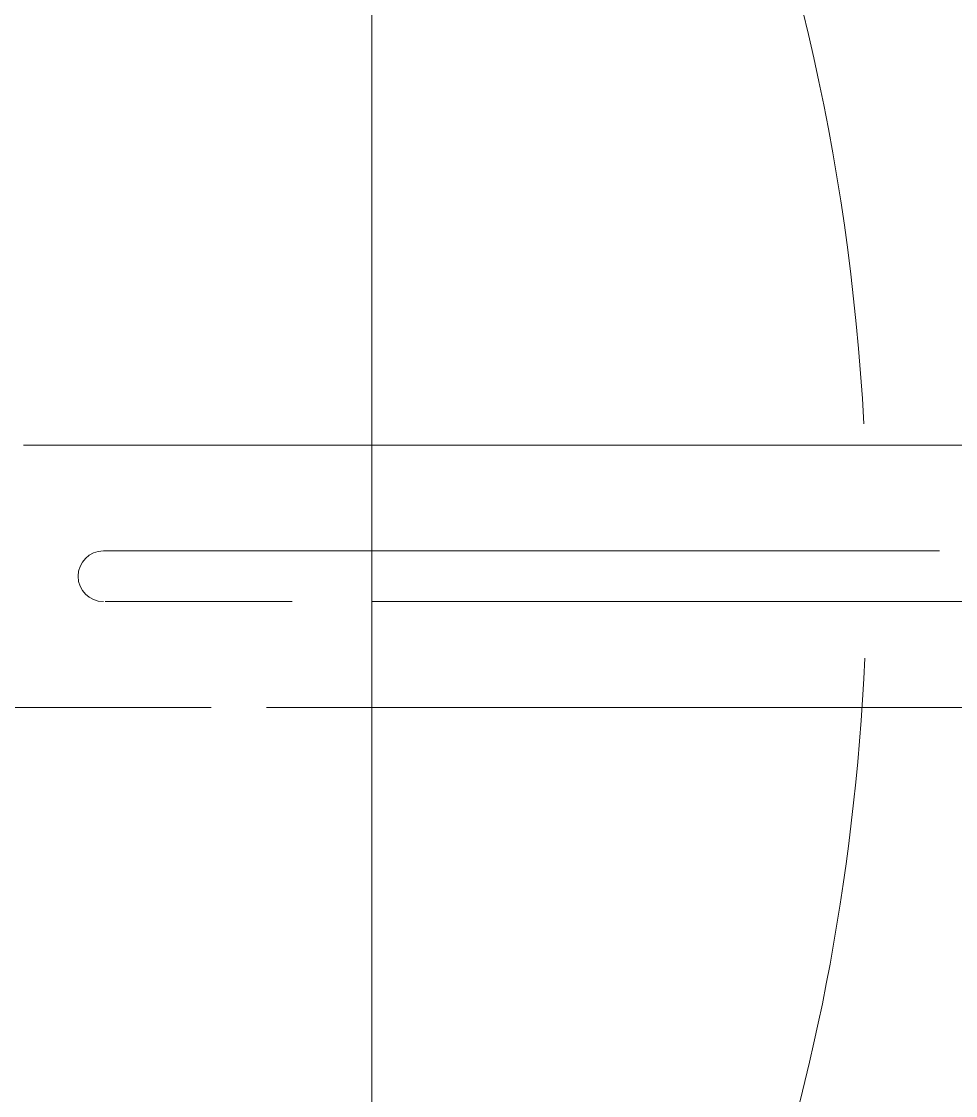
# Model space of a CAD drawing. Header units: metres. Extents: x 147 to 427, y -16 to 162.
# Drawn here: x 329.452 to 329.5877, y 83.3835 to 83.5395 of the extents above; entities that cross this region are included whole.
import ezdxf

# ---------------------------------------------------------------- set-up
doc = ezdxf.new("R2010")
doc.units = ezdxf.units.M
doc.layers.add('1053_ARQ_BASE_MATADOURO_dwg', color=7, linetype='Continuous', lineweight=5, true_color=0x767676)
doc.layers.add('A-EQUIPAMENTOS', color=7, linetype='Continuous', lineweight=5)
doc.layers.add('P-SANR-FIXT', color=7, linetype='Continuous', lineweight=5)

# ---------------------------------------------------------------- blocks, each defined once
blk = doc.blocks.new('USO_ESG_Cuba lavatório retângular - Uso geral-3647402-TÉRREO 1_20 - Dependente 1')
at = {"layer": 'P-SANR-FIXT', "color": 9, "true_color": 0xc0c0c0}
blk.add_line((-0.185849880749034, 0.145), (0.1869294648993059, 0.145), dxfattribs=at)
at = {"layer": 'P-SANR-FIXT', "color": 254, "true_color": 0xd3d3d3}
blk.add_line((0.1210916967870846, 0.145), (-0.1200121126368137, 0.145), dxfattribs=at)
blk = doc.blocks.new('USO_ESG_Sifão de Uso Geral - Sifão para lavatório-3647404-TÉRREO 1_20 - Dependente 1')
at = {"layer": 'P-SANR-FIXT', "color": 254, "true_color": 0xd3d3d3}
for p, q in [((-0.01904999999986139, 0.2049999987481417), (-0.01904999999986139, 0.1683304063459222)), ((0.01905000000013861, 0.05521161073441545), (0.01905000000013861, 0.1955932166432169)), ((-0.01904999999986139, 0.1602903993342225), (-0.01904999999986139, 0.05521161073441545))]:
    blk.add_line(p, q, dxfattribs=at)
blk = doc.blocks.new('1053_ARQ_BASE_MATADOURO_dwg_arq geral tgov-4039641-TÉRREO 1_20 - Dependente 1')
at = {"layer": 'A-EQUIPAMENTOS', "color": 254, "true_color": 0xe1e1e1}
for p, q in [((30.86218427642598, 0.2765506971627474), (30.98361527208926, 0.2765506971627474)), ((30.88959677497122, 0.2691915147006512), (30.86244347533012, 0.2691915147006512)), ((30.99096019310779, 0.2691915147006512), (30.90117180384246, 0.2691915147006512))]:
    blk.add_line(p, q, dxfattribs=at)
at = {"layer": 'A-EQUIPAMENTOS', "color": 7, "true_color": 0xf7f7f7}
blk.add_arc((30.86218427642598, 0.2728711068630219), 0.003679591836938556, 90, 269.9999999999996, dxfattribs=at)
at = {"layer": 'A-EQUIPAMENTOS', "color": 9, "true_color": 0xc3c3c3}
for major_axis, ratio, start_param, end_param in [((0, 0.2249999999999944), 0.6666666666665839, 4.794494702941693, 5.816899612098311), ((0, 0.2249999999999941), 0.6666666666665998, 3.791733392186591, 4.643209188305529)]:
    blk.add_ellipse((30.82315178689896, 0.2765506971627474), major_axis=major_axis, ratio=ratio, start_param=start_param, end_param=end_param, dxfattribs=at)
blk = doc.blocks.new('1053_ARQ_BASE_MATADOURO_dwg-3625622-TÉRREO 1_20 - Dependente 1')
blk.add_blockref('1053_ARQ_BASE_MATADOURO_dwg_arq geral tgov-4039641-TÉRREO 1_20 - Dependente 1', (130.2097949645677, 83.1860339743535))

msp = doc.modelspace()

# ---------------------------------------------------------------- block references
at = {"layer": '1053_ARQ_BASE_MATADOURO_dwg', "color": 253, "true_color": 0xaaaaaa}
msp.add_blockref('1053_ARQ_BASE_MATADOURO_dwg-3625622-TÉRREO 1_20 - Dependente 1', (168.3919546120403, 0), dxfattribs=at)
at = {"layer": 'P-SANR-FIXT', "color": 9, "true_color": 0xc0c0c0, "rotation": 89.99999999999818}
for name in ['USO_ESG_Cuba lavatório retângular - Uso geral-3647402-TÉRREO 1_20 - Dependente 1', 'USO_ESG_Sifão de Uso Geral - Sifão para lavatório-3647404-TÉRREO 1_20 - Dependente 1']:
    msp.add_blockref(name, (329.6479213804504, 83.45890508121633), dxfattribs=at)

doc.saveas('drawing.dxf')
